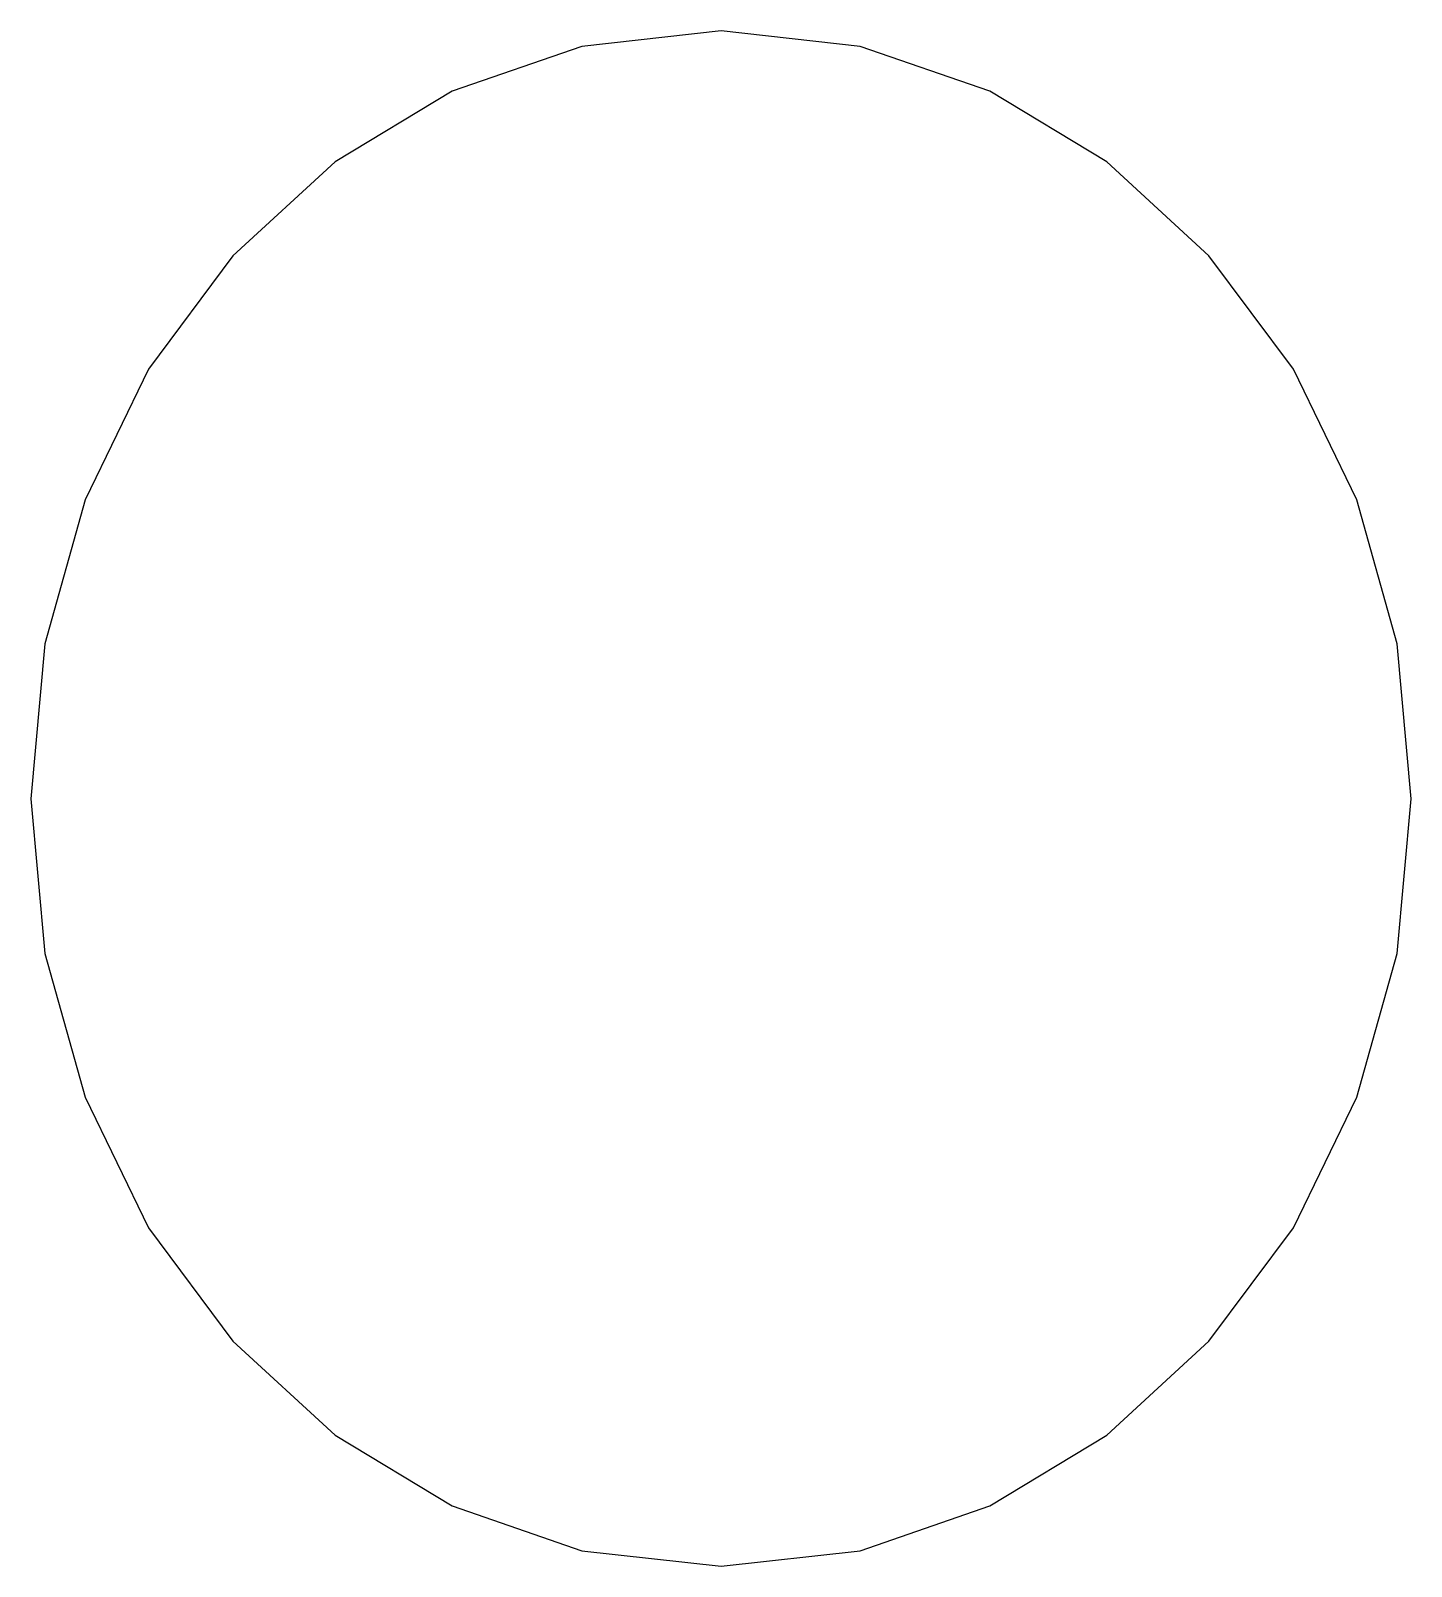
# Model space of a CAD drawing. Extents: x 4.3 to 32.9, y 259.8 to 291.6.
import ezdxf

# ---------------------------------------------------------------- set-up
doc = ezdxf.new("R2010")
doc.units = 0
doc.layers.add('Layer_1', color=7, linetype='CONTINUOUS')

msp = doc.modelspace()

# ---------------------------------------------------------------- linework, layer by layer
at = {"layer": 'Layer_1', "color": 7}
for p, q in [((18.625165, 291.620538), (15.741205, 291.294219)), ((21.509122, 291.294219), (18.625165, 291.620538)), ((18.625165, 291.620538), (18.625165, 291.620538)), ((15.741205, 291.294219), (13.051276, 290.368177)), ((24.199052, 290.368177), (21.509122, 291.294219)), ((13.051276, 290.368177), (10.625927, 288.904148)), ((26.624401, 288.904148), (24.199052, 290.368177)), ((10.625927, 288.904148), (8.500442, 286.955052)), ((28.741065, 286.955052), (26.624401, 288.904148)), ((8.500442, 286.955052), (6.754192, 284.60026)), ((30.496137, 284.60026), (28.741065, 286.955052)), ((6.754192, 284.60026), (5.440095, 281.89269)), ((31.810235, 281.89269), (30.496137, 284.60026)), ((5.440095, 281.89269), (4.602247, 278.902898)), ((32.648079, 278.902898), (31.810235, 281.89269)), ((4.602247, 278.902898), (4.311205, 275.69262)), ((32.939124, 275.69262), (32.648079, 278.902898)), ((4.311205, 275.69262), (4.602247, 272.482344)), ((32.648079, 272.482344), (32.939124, 275.69262)), ((4.602247, 272.482344), (5.440095, 269.50137)), ((31.810235, 269.50137), (32.648079, 272.482344)), ((5.440095, 269.50137), (6.754192, 266.793801)), ((30.496137, 266.793801), (31.810235, 269.50137)), ((6.754192, 266.793801), (8.500442, 264.439009)), ((28.741065, 264.439009), (30.496137, 266.793801)), ((8.500442, 264.439009), (10.625927, 262.489912)), ((26.624401, 262.489912), (28.741065, 264.439009)), ((10.625927, 262.489912), (13.051276, 261.025884)), ((24.199052, 261.025884), (26.624401, 262.489912)), ((13.051276, 261.025884), (15.741205, 260.091023)), ((21.509122, 260.091023), (24.199052, 261.025884)), ((15.741205, 260.091023), (18.625165, 259.773523)), ((18.625165, 259.773523), (21.509122, 260.091023))]:
    msp.add_line(p, q, dxfattribs=at)

doc.saveas('drawing.dxf')
